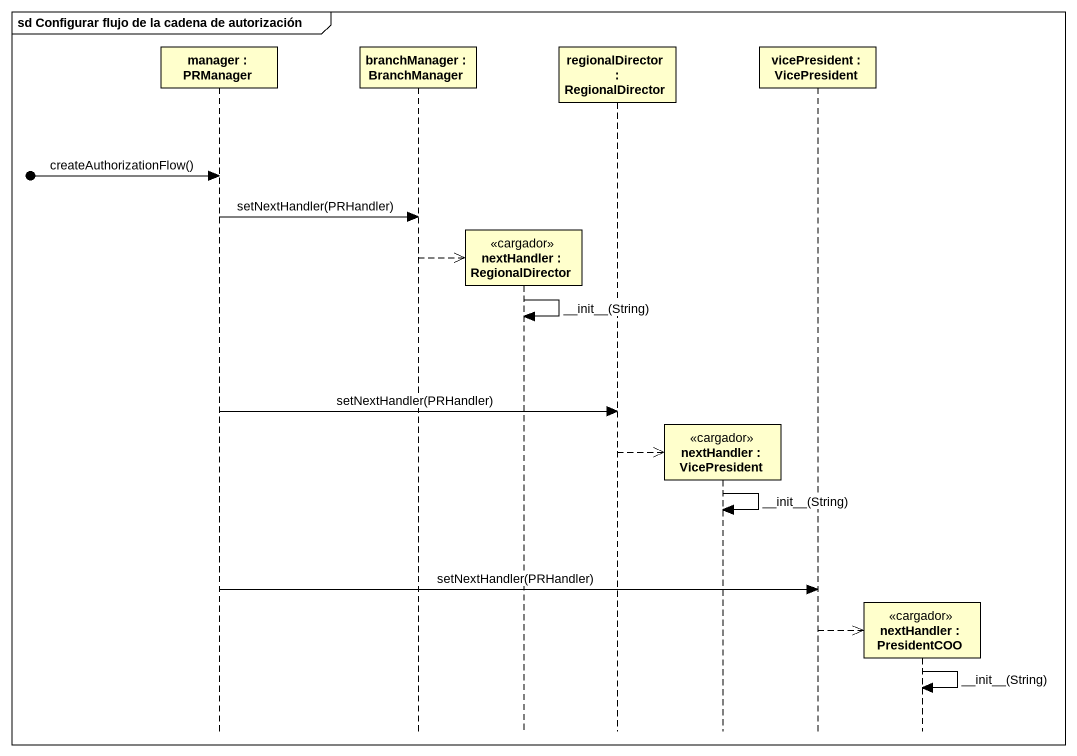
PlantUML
@startuml
mainframe sd Configurar flujo de la cadena de autorización
hide footbox
participant "manager : PRManager" as manager
participant "branchManager : BranchManager" as branchManager
participant "nextHandler : RegionalDirector" as nextHandler <<cargador>>
participant "regionalDirector : RegionalDirector" as regionalDirector
participant "nextHandler : VicePresident" as nextHandler_2 <<cargador>>
participant "vicePresident : VicePresident" as vicePresident
participant "nextHandler : PresidentCOO" as nextHandler_3 <<cargador>>

[o-> manager : createAuthorizationFlow()
manager -> branchManager : setNextHandler(PRHandler)
branchManager -->> nextHandler **
nextHandler -> nextHandler : ~__init~__(String)
manager -> regionalDirector : setNextHandler(PRHandler)
regionalDirector -->> nextHandler_2 **
nextHandler_2 -> nextHandler_2 : ~__init~__(String)
manager -> vicePresident : setNextHandler(PRHandler)
vicePresident -->> nextHandler_3 **
nextHandler_3 -> nextHandler_3 : ~__init~__(String)
@enduml
